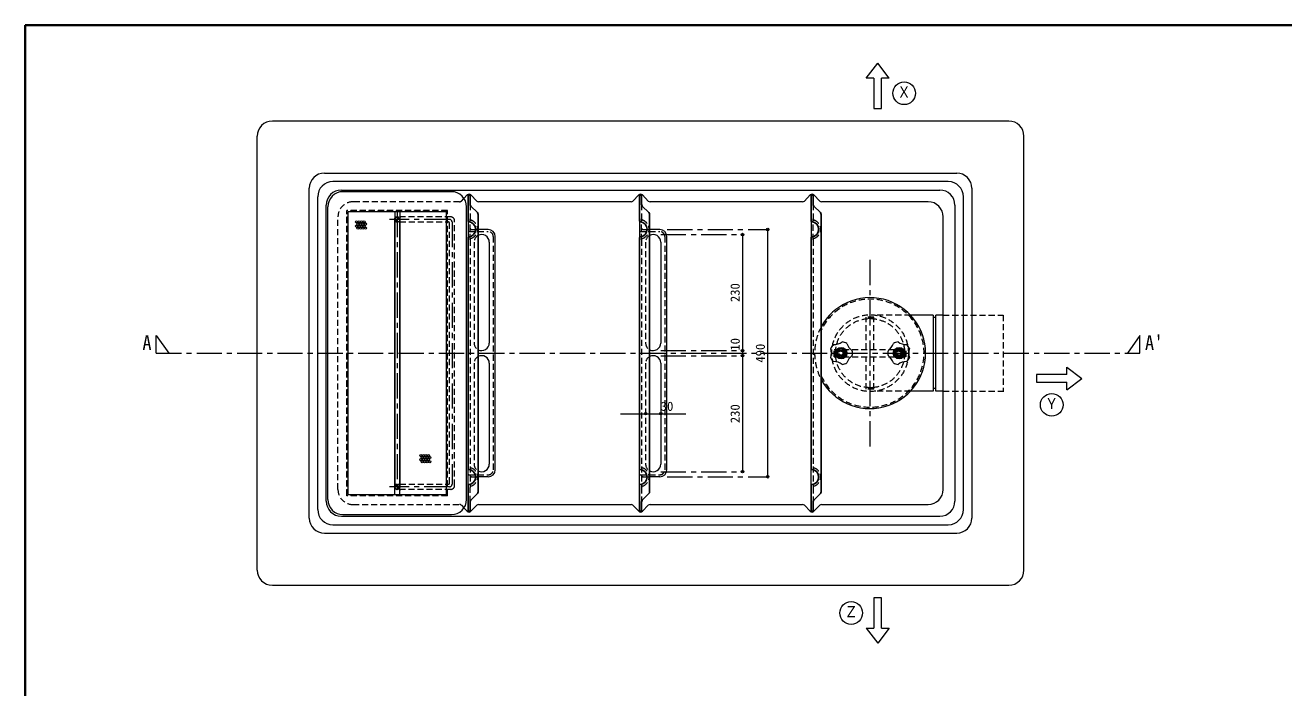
# Model space of a CAD drawing. Units: millimetres at full size, sheet at 1:10. Extents: x -2101 to 1949, y -1404 to 1406.
# Drawn here: x -2101 to 395, y 93 to 1406 of the extents above; entities that cross this region are included whole.
import ezdxf
from ezdxf.enums import TextEntityAlignment as Align

# ---------------------------------------------------------------- set-up
doc = ezdxf.new("R2010")
doc.units = ezdxf.units.MM
doc.header["$LTSCALE"] = 10
doc.header["$PDMODE"] = 32
doc.header["$PDSIZE"] = 5
doc.linetypes.add('CHAIN1', pattern=[8, 5, -1, 1, -1])
doc.linetypes.add('DASHED1', pattern=[1.8, 1.2, -0.6])
doc.layers.add('0-0____1', color=7, linetype='Continuous', lineweight=18)
doc.styles.add('ＭＳ ゴシック', font='')
doc.styles.get('ＭＳ ゴシック').set_extended_font_data('MS Gothic')

msp = doc.modelspace()

# ---------------------------------------------------------------- linework, layer by layer
at = {"layer": '0-0____1', "color": 1, "lineweight": 40}
for p in [(-2100.6, -1403.88), (1949.4, 1406.12)]:
    msp.add_line(p, (-2100.6, 1406.12), dxfattribs=at)
at = {"layer": '0-0____1', "color": 4, "lineweight": 9}
for p, q in [((-388.1, 1301.12), (-410.6, 1331.12)), ((-418.1, 1301.12), (-418.1, 1241.12)), ((-388.1, 1301.12), (-403.1, 1301.12)), ((-1507.39, 1112.9), (-253.81, 1112.9)), ((-1537.39, 429.33), (-1537.39, 1082.9)), ((-270.6, 1096.12), (-1490.6, 1096.12)), ((-1473.81, 1079.33), (-287.39, 1079.33)), ((-223.81, 1082.9), (-223.81, 429.33)), ((-1520.6, 446.12), (-1520.6, 1066.12)), ((-1503.81, 462.9), (-1503.81, 1049.33)), ((-257.39, 1049.33), (-257.39, 462.9)), ((-240.6, 446.12), (-240.6, 1066.12)), ((-1222.6, 1018.05), (-1222.6, 985.18)), ((-1182.6, 1001.12), (-1202.6, 1001.12)), ((-882.6, 1018.05), (-882.6, 985.18)), ((-842.6, 1001.12), (-862.6, 1001.12)), ((-628.6, 511.12), (-628.6, 1001.12)), ((-542.6, 1018.05), (-542.6, 985.18)), ((-1180.6, 976.12), (-1180.6, 776.12)), ((-1168.6, 525.12), (-1168.6, 987.12)), ((-840.6, 976.12), (-840.6, 776.12)), ((-828.6, 525.12), (-828.6, 987.12)), ((-678.6, 991.12), (-678.6, 761.12)), ((-300.6, 831.62), (-345.6, 831.62)), ((-300.6, 831.62), (-300.6, 680.62)), ((-295.6, 826.47), (-300.6, 826.47)), ((-280.6, 831.62), (-295.6, 831.62)), ((-295.6, 680.62), (-295.6, 831.62)), ((-678.6, 761.12), (-678.6, 751.12)), ((-678.6, 751.12), (-678.6, 521.12)), ((-1180.6, 736.12), (-1180.6, 536.12)), ((-840.6, 736.12), (-840.6, 536.12)), ((-35.6, 728.62), (-5.6, 706.12)), ((-35.6, 713.62), (-35.6, 728.62)), ((-35.6, 713.62), (-95.6, 713.62)), ((-35.6, 683.62), (-5.6, 706.12)), ((-300.6, 680.62), (-345.6, 680.62)), ((-295.6, 685.77), (-300.6, 685.77)), ((-280.6, 680.62), (-295.6, 680.62)), ((-35.6, 683.62), (-35.6, 698.62)), ((-920.6, 636.12), (-790.6, 636.12)), ((-1222.6, 494.18), (-1222.6, 527.05)), ((-882.6, 494.18), (-882.6, 527.05)), ((-542.6, 494.18), (-542.6, 527.05)), ((-1182.6, 511.12), (-1202.6, 511.12)), ((-842.6, 511.12), (-862.6, 511.12)), ((-1473.81, 432.9), (-287.39, 432.9)), ((-1507.39, 399.33), (-253.81, 399.33)), ((-1490.6, 416.12), (-270.6, 416.12)), ((-418.1, 271.12), (-418.1, 211.12)), ((-403.1, 271.12), (-418.1, 271.12)), ((-403.1, 211.12), (-403.1, 271.12)), ((-433.1, 211.12), (-418.1, 211.12)), ((-433.1, 211.12), (-410.6, 181.12)), ((-388.1, 211.12), (-410.6, 181.12)), ((-403.1, 211.12), (-388.1, 211.12))]:
    msp.add_line(p, q, dxfattribs=at)
at = {"layer": '0-0____1'}
for p, q in [((-150.6, 1216.12), (-1610.6, 1216.12)), ((-1640.6, 326.12), (-1640.6, 1186.12)), ((-120.6, 326.12), (-120.6, 1186.12)), ((-1255.6, 1076.12), (-1470.6, 1076.12)), ((-1230.74, 1062.91), (-1224.17, 1069.61)), ((-1205.28, 1057.62), (-1217.03, 1069.61)), ((-899.49, 1056.12), (-1201.71, 1056.12)), ((-895.92, 1057.62), (-884.17, 1069.61)), ((-865.28, 1057.62), (-877.03, 1069.61)), ((-559.49, 1056.12), (-861.71, 1056.12)), ((-555.92, 1057.62), (-544.17, 1069.61)), ((-525.28, 1057.62), (-537.03, 1069.61)), ((-310.6, 1056.12), (-521.71, 1056.12)), ((-1500.6, 466.12), (-1500.6, 1046.12)), ((-1460.6, 476.12), (-1460.6, 1036.12)), ((-1265.6, 1036.12), (-1460.6, 1036.12)), ((-1368.1, 1036.12), (-1368.1, 1021.12)), ((-1358.1, 1036.12), (-1358.1, 1021.12)), ((-1265.6, 476.12), (-1265.6, 1036.12)), ((-1225.6, 466.12), (-1225.6, 1046.12)), ((-280.6, 486.12), (-280.6, 1026.12)), ((-1460.6, 476.12), (-1265.6, 476.12)), ((-1368.1, 476.12), (-1368.1, 491.12)), ((-1358.1, 476.12), (-1358.1, 491.12)), ((-1230.74, 449.33), (-1224.17, 442.62)), ((-1205.28, 454.61), (-1217.03, 442.62)), ((-1201.71, 456.12), (-899.49, 456.12)), ((-895.92, 454.61), (-884.17, 442.62)), ((-865.28, 454.61), (-877.03, 442.62)), ((-861.71, 456.12), (-559.49, 456.12)), ((-555.92, 454.61), (-544.17, 442.62)), ((-525.28, 454.61), (-537.03, 442.62)), ((-521.71, 456.12), (-310.6, 456.12)), ((-1470.6, 436.12), (-1255.6, 436.12)), ((-1610.6, 296.12), (-150.6, 296.12))]:
    msp.add_line(p, q, dxfattribs=at)
at = {"layer": '0-0____1', "color": 4, "linetype": 'DASHED1', "lineweight": 9}
for p, q in [((-1239.49, 1056.12), (-1450.6, 1056.12)), ((-1235.92, 1057.62), (-1230.74, 1062.91)), ((-1480.6, 486.12), (-1480.6, 1026.12)), ((-1263.1, 1038.62), (-1463.1, 1038.62)), ((-1264.1, 1037.62), (-1462.1, 1037.62)), ((-1462.1, 474.62), (-1462.1, 1037.62)), ((-1256.86, 1026.12), (-1355.6, 1026.12)), ((-1264.1, 474.62), (-1264.1, 1037.62)), ((-1263.1, 473.62), (-1263.1, 1038.62)), ((-1358.1, 1016.12), (-1261.86, 1016.12)), ((-1259.36, 498.62), (-1259.36, 1013.62)), ((-1249.36, 493.62), (-1249.36, 1018.62)), ((-1218.6, 980.76), (-1218.6, 1022.47)), ((-1215.6, 1001.12), (-1202.6, 1001.12)), ((-878.6, 980.76), (-878.6, 1022.47)), ((-875.6, 1001.12), (-862.6, 1001.12)), ((-538.6, 980.76), (-538.6, 1022.47)), ((-1221.1, 997.12), (-1182.6, 997.12)), ((-1210.6, 976.12), (-1210.6, 776.12)), ((-1172.6, 987.12), (-1172.6, 525.12)), ((-881.1, 997.12), (-842.6, 997.12)), ((-870.6, 976.12), (-870.6, 776.12)), ((-832.6, 987.12), (-832.6, 525.12)), ((-433.1, 763.62), (-433.1, 827.62)), ((-418.1, 827.62), (-433.1, 827.62)), ((-418.1, 824.62), (-433.1, 824.62)), ((-418.1, 763.62), (-418.1, 827.62)), ((-345.6, 831.62), (-416.9, 831.62)), ((-497.1, 763.62), (-354.1, 763.62)), ((-497.1, 748.62), (-497.1, 763.62)), ((-497.1, 748.62), (-354.1, 748.62)), ((-494.1, 748.62), (-494.1, 763.62)), ((-483.1, 765.64), (-491.35, 760.88)), ((-491.35, 760.88), (-491.35, 751.35)), ((-474.85, 760.88), (-483.1, 765.64)), ((-433.1, 684.62), (-433.1, 748.62)), ((-418.1, 684.62), (-418.1, 748.62)), ((-376.35, 760.88), (-368.1, 765.64)), ((-368.1, 765.64), (-359.85, 760.88)), ((-359.85, 760.88), (-359.85, 751.35)), ((-357.1, 748.62), (-357.1, 763.62)), ((-354.1, 748.62), (-354.1, 763.62)), ((-1210.6, 736.12), (-1210.6, 536.12)), ((-870.6, 736.12), (-870.6, 536.12)), ((-418.1, 687.62), (-433.1, 687.62)), ((-418.1, 684.62), (-433.1, 684.62)), ((-345.6, 680.62), (-416.9, 680.62)), ((-280.6, 680.62), (-160.6, 680.62)), ((-1218.6, 531.47), (-1218.6, 489.76)), ((-878.6, 531.47), (-878.6, 489.76)), ((-538.6, 531.47), (-538.6, 489.76)), ((-1221.1, 515.12), (-1182.6, 515.12)), ((-1215.6, 511.12), (-1202.6, 511.12)), ((-881.1, 515.12), (-842.6, 515.12)), ((-875.6, 511.12), (-862.6, 511.12)), ((-1264.1, 474.62), (-1462.1, 474.62)), ((-1358.1, 496.12), (-1261.86, 496.12)), ((-1256.86, 486.12), (-1355.6, 486.12)), ((-1450.6, 456.12), (-1239.49, 456.12)), ((-1235.92, 454.61), (-1230.74, 449.33))]:
    msp.add_line(p, q, dxfattribs=at)
at = {"layer": '0-0____1', "color": 5, "lineweight": 25}
for p, q in [((-1222.6, 1069.12), (-1222.6, 1018.05)), ((-878.6, 1069.12), (-882.6, 1069.12)), ((-882.6, 1069.12), (-882.6, 1018.05)), ((-878.6, 1051.19), (-878.6, 1069.12)), ((-538.6, 1069.12), (-542.6, 1069.12)), ((-542.6, 1069.12), (-542.6, 1018.05)), ((-538.6, 1051.19), (-538.6, 1069.12)), ((-1217.14, 1047.65), (-1204.07, 1034.58)), ((-1202.6, 1031.05), (-1202.6, 481.19)), ((-877.14, 1047.65), (-864.07, 1034.58)), ((-862.6, 1031.05), (-862.6, 481.19)), ((-537.14, 1047.65), (-524.07, 1034.58)), ((-522.6, 1031.05), (-522.6, 481.19)), ((-1368.1, 1021.12), (-1368.1, 491.12)), ((-1358.1, 1021.12), (-1358.1, 491.12)), ((-1222.6, 527.05), (-1222.6, 985.18)), ((-882.6, 527.05), (-882.6, 985.18)), ((-542.6, 527.05), (-542.6, 985.18)), ((-1222.6, 443.12), (-1222.6, 494.18)), ((-1217.14, 464.58), (-1204.07, 477.65)), ((-882.6, 443.12), (-882.6, 494.18)), ((-877.14, 464.58), (-864.07, 477.65)), ((-542.6, 443.12), (-542.6, 494.18)), ((-537.14, 464.58), (-524.07, 477.65)), ((-878.6, 461.05), (-878.6, 443.12)), ((-538.6, 461.05), (-538.6, 443.12)), ((-878.6, 443.12), (-882.6, 443.12)), ((-538.6, 443.12), (-542.6, 443.12))]:
    msp.add_line(p, q, dxfattribs=at)
at = {"layer": '0-0____1', "linetype": 'DASHED1'}
for p, q in [((-1218.6, 1051.19), (-1218.6, 1022.47)), ((-878.6, 1051.19), (-878.6, 1022.47)), ((-538.6, 1051.19), (-538.6, 1022.47)), ((-1218.6, 980.76), (-1218.6, 531.47)), ((-878.6, 980.76), (-878.6, 531.47)), ((-538.6, 980.76), (-538.6, 531.47)), ((-1218.6, 461.05), (-1218.6, 489.76)), ((-878.6, 489.76), (-878.6, 461.05)), ((-538.6, 489.76), (-538.6, 461.05))]:
    msp.add_line(p, q, dxfattribs=at)
at = {"layer": '0-0____1', "color": 4, "linetype": 'CHAIN1', "lineweight": 9}
for p, q in [((-1363.1, 1036.12), (-1363.1, 476.12)), ((-1259.36, 1021.12), (-1378.1, 1021.12)), ((-1254.36, 1016.12), (-1254.36, 496.12)), ((-827.6, 1001.12), (-628.6, 1001.12)), ((-840.6, 991.12), (-678.6, 991.12)), ((-425.6, 571.12), (-425.6, 941.12)), ((-1840.6, 791.12), (-1815.6, 756.12)), ((-1840.6, 756.12), (-1840.6, 791.12)), ((109.4, 791.12), (84.4, 756.12)), ((109.4, 756.12), (109.4, 791.12)), ((-1840.6, 756.12), (109.4, 756.12)), ((-840.6, 761.12), (-678.6, 761.12)), ((-840.6, 751.12), (-678.6, 751.12)), ((-840.6, 521.12), (-678.6, 521.12)), ((-827.6, 511.12), (-628.6, 511.12)), ((-1259.36, 491.12), (-1378.1, 491.12))]:
    msp.add_line(p, q, dxfattribs=at)
at = {"layer": '0-0____1', "color": 4, "lineweight": 9}
for points in [[(-418.1, 1301.12), (-433.1, 1301.12), (-410.6, 1331.12)], [(-418.1, 1241.12), (-403.1, 1241.12), (-403.1, 1301.12)], [(-95.6, 713.62), (-95.6, 698.62), (-35.6, 698.62)]]:
    msp.add_lwpolyline(points, dxfattribs=at)
at = {"layer": '0-0____1', "color": 5, "lineweight": 25}
for points in [[(-1218.6, 1051.19), (-1218.6, 1069.12), (-1222.6, 1069.12)], [(-1218.6, 461.05), (-1218.6, 443.12), (-1222.6, 443.12)]]:
    msp.add_lwpolyline(points, dxfattribs=at)
at = {"layer": '0-0____1', "color": 4, "linetype": 'DASHED1', "lineweight": 9}
for points in [[(-1263.1, 473.62), (-1463.1, 473.62), (-1463.1, 1038.62)], [(-280.6, 831.62), (-161.6, 831.62), (-161.6, 680.62)], [(-474.85, 760.88), (-474.85, 751.35), (-483.1, 746.59), (-491.35, 751.35)], [(-376.35, 760.88), (-376.35, 751.35), (-368.1, 746.59), (-359.85, 751.35)]]:
    msp.add_lwpolyline(points, dxfattribs=at)
at = {"layer": '0-0____1'}
for centre, radius in [((-358.1, 1271.12), 22.5), ((-483.1, 756.12), 11.5), ((-483.1, 756.12), 10.5), ((-483.1, 756.12), 6.5), ((-368.1, 756.12), 11.5), ((-368.1, 756.12), 10.5), ((-368.1, 756.12), 6.5), ((-65.6, 653.62), 22.5), ((-463.1, 241.12), 22.5)]:
    msp.add_circle(centre, radius, dxfattribs=at)
at = {"layer": '0-0____1', "color": 4, "lineweight": 9}
for centre in [(-1443.57, 1016.07), (-1443.57, 1008.07), (-1441.07, 1012.07), (-1441.07, 1004.07), (-1438.57, 1016.07), (-1438.57, 1008.07), (-1436.07, 1012.07), (-1436.07, 1004.07), (-1433.57, 1016.07), (-1433.57, 1008.07), (-1431.07, 1012.07), (-1431.07, 1004.07), (-1428.57, 1016.07), (-1428.57, 1008.07), (-1426.07, 1012.07), (-1426.07, 1004.07), (-1316.15, 553.01), (-1313.65, 549.01), (-1311.15, 553.01), (-1308.65, 549.01), (-1306.15, 553.01), (-1303.65, 549.01), (-1301.15, 553.01), (-1298.65, 549.01), (-1316.15, 545.01), (-1313.65, 541.01), (-1311.15, 545.01), (-1308.65, 541.01), (-1306.15, 545.01), (-1303.65, 541.01), (-1301.15, 545.01), (-1298.65, 541.01)]:
    msp.add_circle(centre, 2, dxfattribs=at)
at = {"layer": '0-0____1', "color": 4, "linetype": 'DASHED1', "lineweight": 9}
for centre, radius in [((-425.6, 756.12), 76), ((-425.6, 756.12), 68.5), ((-483.1, 756.12), 5), ((-483.1, 756.12), 4), ((-368.1, 756.12), 5), ((-368.1, 756.12), 4)]:
    msp.add_circle(centre, radius, dxfattribs=at)
at = {"layer": '0-0____1'}
for centre, radius, start, end in [((-1610.6, 1186.12), 30, 90, 180), ((-150.6, 1186.12), 30, 0, 90), ((-1470.6, 1046.12), 30, 90, 180), ((-1255.6, 1046.12), 30, 0, 90), ((-1220.6, 1066.12), 5, 44.3947, 135.6053), ((-1201.71, 1061.12), 5, 224.3947, 270), ((-899.49, 1061.12), 5, 270, 315.6053), ((-880.6, 1066.12), 5, 44.3947, 135.6053), ((-861.71, 1061.12), 5, 224.3947, 270), ((-559.49, 1061.12), 5, 270, 315.6053), ((-540.6, 1066.12), 5, 44.3947, 135.6053), ((-521.71, 1061.12), 5, 224.3947, 270), ((-310.6, 1026.12), 30, 0, 90), ((-425.6, 756.12), 110, 208.13753, 151.86247), ((-497.59, 800.69), 27.75, 269.07536, 306.92464), ((-483.1, 756.12), 22.5, 59.57818, 84.42182), ((-445.18, 783.67), 27.75, 197.07536, 234.92464), ((-406.02, 783.67), 27.75, 305.07536, 342.92464), ((-368.1, 756.12), 22.5, 95.57818, 120.42182), ((-353.62, 800.69), 27.75, 233.07536, 270.92464), ((-483.1, 756.12), 22.5, 131.57818, 156.42182), ((-529.97, 756.12), 27.75, 341.07536, 18.92464), ((-445.18, 728.57), 27.75, 125.07536, 162.92464), ((-483.1, 756.12), 22.5, 347.57818, 12.42182), ((-368.1, 756.12), 22.5, 167.57818, 192.42182), ((-406.02, 728.57), 27.75, 17.07536, 54.92464), ((-368.1, 756.12), 22.5, 23.57818, 48.42182), ((-321.23, 756.12), 27.75, 161.07536, 198.92464), ((-483.1, 756.12), 22.5, 203.57818, 228.42182), ((-497.59, 711.54), 27.75, 53.07536, 90.92464), ((-483.1, 756.12), 22.5, 275.57818, 300.42182), ((-368.1, 756.12), 22.5, 239.57818, 264.42182), ((-353.62, 711.54), 27.75, 89.07536, 126.92464), ((-368.1, 756.12), 22.5, 311.57818, 336.42182), ((-310.6, 486.12), 30, 270, 0), ((-1470.6, 466.12), 30, 180, 270), ((-1255.6, 466.12), 30, 270, 0), ((-1201.71, 451.12), 5, 90, 135.6053), ((-899.49, 451.12), 5, 44.3947, 90), ((-861.71, 451.12), 5, 90, 135.6053), ((-559.49, 451.12), 5, 44.3947, 90), ((-521.71, 451.12), 5, 90, 135.6053), ((-1220.6, 446.12), 5, 224.3947, 315.6053), ((-880.6, 446.12), 5, 224.3947, 315.6053), ((-540.6, 446.12), 5, 224.3947, 315.6053), ((-1610.6, 326.12), 30, 180, 270), ((-150.6, 326.12), 30, 270, 0)]:
    msp.add_arc(centre, radius, start, end, dxfattribs=at)
at = {"layer": '0-0____1', "color": 4, "lineweight": 9}
for centre, radius, start, end in [((-1507.39, 1082.9), 30, 90, 180), ((-253.81, 1082.9), 30, 0, 90), ((-1490.6, 1066.12), 30, 90, 180), ((-1473.81, 1049.33), 30, 90, 180), ((-287.39, 1049.33), 30, 0, 90), ((-270.6, 1066.12), 30, 0, 90), ((-1182.6, 987.12), 14, 0, 90), ((-842.6, 987.12), 14, 0, 90), ((-1195.6, 976.12), 15, 0, 117.81814), ((-855.6, 976.12), 15, 0, 117.81814), ((-1195.6, 776.12), 15, 242.18186, 0), ((-855.6, 776.12), 15, 242.18186, 0), ((-1195.6, 736.12), 15, 0, 117.81814), ((-855.6, 736.12), 15, 0, 117.81814), ((-1195.6, 536.12), 15, 242.18186, 0), ((-1182.6, 525.12), 14, 270, 0), ((-855.6, 536.12), 15, 242.18186, 0), ((-842.6, 525.12), 14, 270, 0), ((-1473.81, 462.9), 30, 180, 270), ((-287.39, 462.9), 30, 270, 0), ((-1507.39, 429.33), 30, 180, 270), ((-1490.6, 446.12), 30, 180, 270), ((-270.6, 446.12), 30, 270, 0), ((-253.81, 429.33), 30, 270, 0)]:
    msp.add_arc(centre, radius, start, end, dxfattribs=at)
at = {"layer": '0-0____1', "color": 4, "linetype": 'DASHED1', "lineweight": 9}
for centre, radius, start, end in [((-1450.6, 1026.12), 30, 90, 180), ((-1239.49, 1061.12), 5, 270, 315.6053), ((-1358.1, 1026.12), 10, 180, 270), ((-1355.6, 1028.62), 2.5, 180, 270), ((-1256.86, 1018.62), 7.5, 0, 90), ((-1261.86, 1013.62), 2.5, 0, 90), ((-1221.1, 998.62), 1.5, 180, 270), ((-1215.6, 1004.12), 3, 180, 270), ((-881.1, 998.62), 1.5, 180, 270), ((-875.6, 1004.12), 3, 180, 270), ((-1195.6, 976.12), 15, 117.81814, 180), ((-1182.6, 987.12), 10, 0, 90), ((-855.6, 976.12), 15, 117.81814, 180), ((-842.6, 987.12), 10, 0, 90), ((-425.6, 756.12), 107, 204.96822, 155.03178), ((-425.6, 756.12), 110, 151.86247, 208.13753), ((-1195.6, 776.12), 15, 180, 242.18186), ((-855.6, 776.12), 15, 180, 242.18186), ((-1195.6, 736.12), 15, 117.81814, 180), ((-855.6, 736.12), 15, 117.81814, 180), ((-1195.6, 536.12), 15, 180, 242.18186), ((-1182.6, 525.12), 10, 270, 0), ((-855.6, 536.12), 15, 180, 242.18186), ((-842.6, 525.12), 10, 270, 0), ((-1221.1, 513.62), 1.5, 90, 180), ((-1215.6, 508.12), 3, 90, 180), ((-881.1, 513.62), 1.5, 90, 180), ((-875.6, 508.12), 3, 90, 180), ((-1450.6, 486.12), 30, 180, 270), ((-1358.1, 486.12), 10, 90, 180), ((-1355.6, 483.62), 2.5, 90, 180), ((-1261.86, 498.62), 2.5, 270, 0), ((-1256.86, 493.62), 7.5, 270, 0), ((-1239.49, 451.12), 5, 44.3947, 90)]:
    msp.add_arc(centre, radius, start, end, dxfattribs=at)
at = {"layer": '0-0____1', "color": 5, "lineweight": 25}
for centre, radius, start, end in [((-1213.6, 1051.19), 5, 180, 225), ((-873.6, 1051.19), 5, 180, 225), ((-533.6, 1051.19), 5, 180, 225), ((-1363.1, 1021.12), 5, 0, 180), ((-1207.6, 1031.05), 5, 0, 45), ((-867.6, 1031.05), 5, 0, 45), ((-527.6, 1031.05), 5, 0, 45), ((-1221.1, 1018.05), 1.5, 180, 264.78409), ((-1222.6, 1001.62), 15, 275.21591, 84.78409), ((-881.1, 1018.05), 1.5, 180, 264.78409), ((-882.6, 1001.62), 15, 275.21591, 84.78409), ((-541.1, 1018.05), 1.5, 180, 264.78409), ((-542.6, 1001.62), 15, 275.21591, 84.78409), ((-1221.1, 985.18), 1.5, 95.21591, 180), ((-881.1, 985.18), 1.5, 95.21591, 180), ((-541.1, 985.18), 1.5, 95.21591, 180), ((-1221.1, 527.05), 1.5, 180, 264.78409), ((-1222.6, 510.62), 15, 275.21591, 84.78409), ((-881.1, 527.05), 1.5, 180, 264.78409), ((-882.6, 510.62), 15, 275.21591, 84.78409), ((-541.1, 527.05), 1.5, 180, 264.78409), ((-542.6, 510.62), 15, 275.21591, 84.78409), ((-1363.1, 491.12), 5, 180, 0), ((-1221.1, 494.18), 1.5, 95.21591, 180), ((-1207.6, 481.19), 5, 315, 0), ((-881.1, 494.18), 1.5, 95.21591, 180), ((-867.6, 481.19), 5, 315, 0), ((-541.1, 494.18), 1.5, 95.21591, 180), ((-527.6, 481.19), 5, 315, 0), ((-1213.6, 461.05), 5, 135, 180), ((-873.6, 461.05), 5, 135, 180), ((-533.6, 461.05), 5, 135, 180)]:
    msp.add_arc(centre, radius, start, end, dxfattribs=at)
at = {"layer": '0-0____1', "color": 4, "linetype": 'CHAIN1', "lineweight": 9}
for centre, start, end in [((-1358.1, 1026.12), 180, 270), ((-1259.36, 1016.12), 0, 90), ((-1358.1, 486.12), 90, 180), ((-1259.36, 496.12), 270, 0)]:
    msp.add_arc(centre, 5, start, end, dxfattribs=at)
at = {"layer": '0-0____1', "linetype": 'DASHED1'}
for centre, radius, start, end in [((-1363.1, 1021.12), 5, 180, 0), ((-1215.6, 1022.47), 3, 180, 251.447), ((-1222.6, 1001.62), 19, 288.553, 71.447), ((-875.6, 1022.47), 3, 180, 251.447), ((-882.6, 1001.62), 19, 288.553, 71.447), ((-535.6, 1022.47), 3, 180, 251.447), ((-542.6, 1001.62), 19, 288.553, 71.447), ((-1215.6, 980.76), 3, 108.553, 180), ((-875.6, 980.76), 3, 108.553, 180), ((-535.6, 980.76), 3, 108.553, 180), ((-1215.6, 531.47), 3, 180, 251.447), ((-1222.6, 510.62), 19, 288.553, 71.447), ((-875.6, 531.47), 3, 180, 251.447), ((-882.6, 510.62), 19, 288.553, 71.447), ((-535.6, 531.47), 3, 180, 251.447), ((-542.6, 510.62), 19, 288.553, 71.447), ((-1363.1, 491.12), 5, 0, 180), ((-1215.6, 489.76), 3, 108.553, 180), ((-875.6, 489.76), 3, 108.553, 180), ((-535.6, 489.76), 3, 108.553, 180)]:
    msp.add_arc(centre, radius, start, end, dxfattribs=at)
at = {"layer": '0-0____1', "color": 1}
for p in [(-628.6, 1001.12), (-678.6, 991.12), (-678.6, 761.12), (-678.6, 751.12), (-870.6, 636.12), (-840.6, 636.12), (-678.6, 521.12), (-628.6, 511.12)]:
    msp.add_point(p, dxfattribs=at)

# ---------------------------------------------------------------- texts
at = {"layer": '0-0____1', "style": 'ＭＳ ゴシック', "width": 0.9}
for s, height, p in [('Ｘ', 21.99, (-371.85, 1256.12)), ('A', 29.33, (-1868.1, 753.62)), ("A'", 29.33, (119.4, 753.62)), ('Ｙ', 21.99, (-79.35, 638.62)), ('Ｚ', 21.99, (-476.85, 226.12))]:
    msp.add_text(s, height=height, dxfattribs=at).set_placement(p, align=Align.BOTTOM_LEFT)
at = {"layer": '0-0____1', "style": 'ＭＳ ゴシック'}
for s, p in [('230', (-678.6, 857.37)), ('10', (-678.6, 761.12)), ('490', (-628.6, 737.37)), ('230', (-678.6, 617.37))]:
    msp.add_text(s, height=18.33, rotation=90, dxfattribs=at).set_placement(p, align=Align.BOTTOM_LEFT)
msp.add_text('30', height=18.33, dxfattribs=at).set_placement((-840.6, 636.12), align=Align.BOTTOM_LEFT)

doc.saveas('drawing.dxf')
